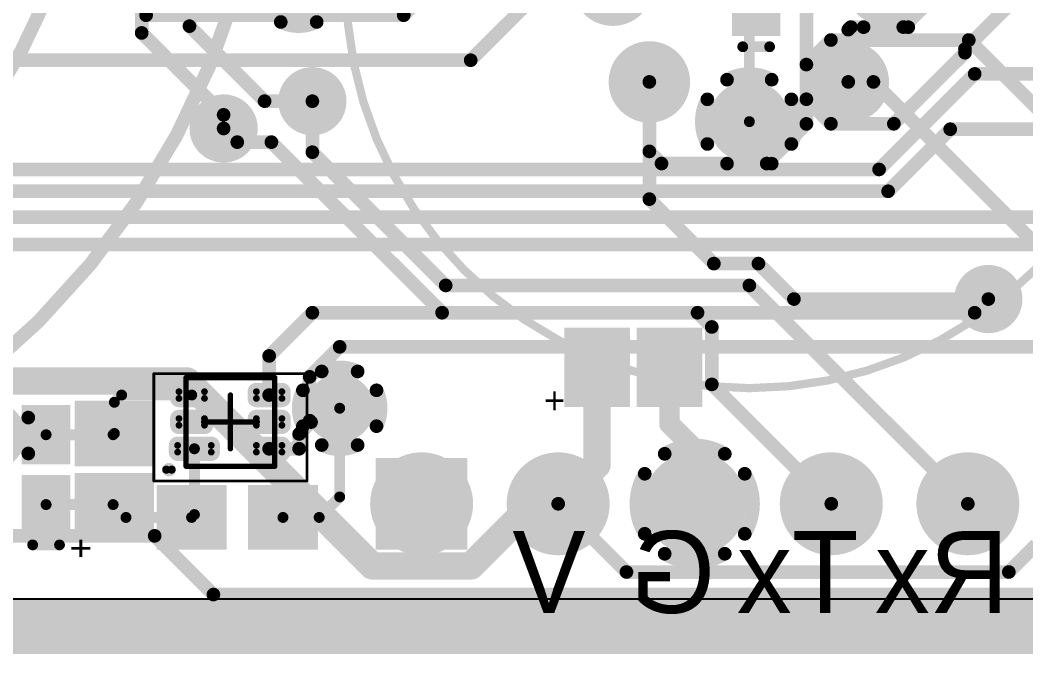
# Model space of a CAD drawing. Header units: millimetres. Extents: x 2.46 to 5.38, y 2.48 to 3.77.
# Drawn here: x 4.121 to 4.858, y 2.476 to 2.94 of the extents above; entities that cross this region are included whole.
import ezdxf

# ---------------------------------------------------------------- set-up
doc = ezdxf.new("R2010")
doc.units = ezdxf.units.MM
doc.header["$MEASUREMENT"] = 0
for name, color, linetype in [('BottomLayer', 5, 'Continuous'), ('BottomOverlay', 54, 'Continuous'), ('BottomPaste', 16, 'Continuous'), ('BottomSolder', 6, 'Continuous'), ('InternalPlane1', 76, 'Continuous'), ('InternalPlane2', 16, 'Continuous'), ('Mechanical1', 6, 'Continuous'), ('Mechanical13', 56, 'Continuous'), ('Mechanical15', 56, 'Continuous'), ('MultiLayer', 9, 'Continuous'), ('TopLayer', 1, 'Continuous'), ('TopOverlay', 2, 'Continuous'), ('TopPaste', 8, 'Continuous'), ('TopSolder', 216, 'Continuous')]:
    doc.layers.add(name, color=color, linetype=linetype)

msp = doc.modelspace()

# ---------------------------------------------------------------- linework, layer by layer
at = {"layer": 'BottomLayer'}
for points, const_width in [([(4.8129, 2.91922), (4.94468, 3.051)], 0.01), ([(4.21, 2.931), (4.21, 3.001)], 0.01), ([(4.245, 2.936), (4.245, 2.966)], 0.01), ([(4.69676, 2.88242), (4.69676, 2.96664)], 0.01), ([(4.76771, 2.93531), (4.78569, 2.95329)], 0.01), ([(4.245, 2.936), (4.3, 2.881)], 0.01), ([(4.72744, 2.93344), (4.72932, 2.93531)], 0.01), ([(4.72932, 2.93531), (4.76771, 2.93531)], 0.01), ([(4.21, 2.931), (4.27, 2.871)], 0.01), ([(4.72744, 2.89513), (4.72744, 2.93344)], 0.01), ([(4.8129, 2.91653), (4.8129, 2.91922)], 0.01), ([(4.76082, 2.86445), (4.8129, 2.91653)], 0.01), ([(4.75, 2.831), (4.82, 2.901)], 0.01), ([(4.82, 2.901), (5.005, 2.901)], 0.01), ([(4.69676, 2.88242), (4.71473, 2.86445)], 0.01), ([(4.3, 2.881), (4.335, 2.881)], 0.01), ([(4.27, 2.861), (4.27, 2.871)], 0.01), ([(4.71473, 2.86445), (4.76082, 2.86445)], 0.01), ([(4.75663, 2.815), (4.8021, 2.86047)], 0.01), ([(4.8021, 2.86047), (5.02179, 2.86047)], 0.01), ([(4.08, 2.831), (4.75, 2.831)], 0.01), ([(3.91216, 2.815), (4.75663, 2.815)], 0.01), ([(3.90853, 2.796), (4.96447, 2.796)], 0.01), ([(3.89928, 2.776), (4.95006, 2.776)], 0.01), ([(4.82, 2.726), (4.83, 2.736)], 0.01), ([(4.30335, 2.69435), (4.335, 2.726)], 0.01), ([(4.335, 2.726), (4.82, 2.726)], 0.01), ([(4.333, 2.679), (4.355, 2.701)], 0.01), ([(4.355, 2.701), (4.87, 2.701)], 0.01), ([(4.30335, 2.66568), (4.30335, 2.69435)], 0.01), ([(4.333, 2.64689), (4.333, 2.679)], 0.01), ([(4.19, 2.66037), (4.19532, 2.66568)], 0.008), ([(4.19532, 2.66568), (4.24665, 2.66568)], 0.008), ([(4.19, 2.6375), (4.19, 2.66037)], 0.008), ([(4.355, 2.591), (4.355, 2.656)], 0.008), ([(4.333, 2.64689), (4.33404, 2.64585)], 0.01), ([(4.32616, 2.63796), (4.33404, 2.64585)], 0.01), ([(4.33404, 2.64585), (4.33404, 2.64585)], 0.01), ([(4.10059, 2.63659), (4.14, 2.63659)], 0.008), ([(4.14, 2.63659), (4.18909, 2.63659)], 0.008), ([(4.32532, 2.62631), (4.32532, 2.63712)], 0.01), ([(4.24862, 2.57809), (4.24862, 2.62631)], 0.008), ([(4.30335, 2.62631), (4.32532, 2.62631)], 0.01), ([(4.34, 2.576), (4.355, 2.591)], 0.008), ([(4.14, 2.58541), (4.18909, 2.58541)], 0.008), ([(4.1985, 2.576), (4.24654, 2.576)], 0.008), ([(4.31346, 2.576), (4.34, 2.576)], 0.008)]:
    msp.add_lwpolyline(points, dxfattribs=dict(at, const_width=const_width))
for points, const_width in [([(4.2425, 2.936, 1), (4.2475, 2.936, 1)], 0.005), ([(4.2425, 2.936, 1), (4.2475, 2.936, 1)], 0.005), ([(4.72682, 2.93531, 1), (4.73182, 2.93531, 1)], 0.005), ([(4.72682, 2.93531, 1), (4.73182, 2.93531, 1)], 0.005), ([(4.76521, 2.93531, 1), (4.77021, 2.93531, 1)], 0.005), ([(4.76521, 2.93531, 1), (4.77021, 2.93531, 1)], 0.005), ([(4.2075, 2.931, 1), (4.2125, 2.931, 1)], 0.005), ([(4.2075, 2.931, 1), (4.2125, 2.931, 1)], 0.005), ([(4.72494, 2.93344, 1), (4.72994, 2.93344, 1)], 0.005), ([(4.72494, 2.93344, 1), (4.72994, 2.93344, 1)], 0.005), ([(4.8104, 2.91922, 1), (4.8154, 2.91922, 1)], 0.005), ([(4.8104, 2.91922, 1), (4.8154, 2.91922, 1)], 0.005), ([(4.8104, 2.91653, 1), (4.8154, 2.91653, 1)], 0.005), ([(4.8104, 2.91653, 1), (4.8154, 2.91653, 1)], 0.005), ([(4.57193, 2.89513, 1), (4.59161, 2.89513, 1)], 0.01969), ([(4.7176, 2.89513, 1), (4.73728, 2.89513, 1)], 0.01969), ([(4.8175, 2.901, 1), (4.8225, 2.901, 1)], 0.005), ([(4.8175, 2.901, 1), (4.8225, 2.901, 1)], 0.005), ([(4.72494, 2.89513, 1), (4.72994, 2.89513, 1)], 0.005), ([(4.3295, 2.881, 1), (4.3405, 2.881, 1)], 0.011), ([(4.69426, 2.88242, 1), (4.69926, 2.88242, 1)], 0.005), ([(4.69426, 2.88242, 1), (4.69926, 2.88242, 1)], 0.005), ([(4.2975, 2.881, 1), (4.3025, 2.881, 1)], 0.005), ([(4.2975, 2.881, 1), (4.3025, 2.881, 1)], 0.005), ([(4.3325, 2.881, 1), (4.3375, 2.881, 1)], 0.005), ([(4.64516, 2.866, 1), (4.66484, 2.866, 1)], 0.01969), ([(4.2675, 2.871, 1), (4.2725, 2.871, 1)], 0.005), ([(4.2675, 2.871, 1), (4.2725, 2.871, 1)], 0.005), ([(4.2645, 2.861, 1), (4.2755, 2.861, 1)], 0.011), ([(4.2675, 2.861, 1), (4.2725, 2.861, 1)], 0.005), ([(4.71223, 2.86445, 1), (4.71723, 2.86445, 1)], 0.005), ([(4.71223, 2.86445, 1), (4.71723, 2.86445, 1)], 0.005), ([(4.75832, 2.86445, 1), (4.76332, 2.86445, 1)], 0.005), ([(4.75832, 2.86445, 1), (4.76332, 2.86445, 1)], 0.005), ([(4.7996, 2.86047, 1), (4.8046, 2.86047, 1)], 0.005), ([(4.7996, 2.86047, 1), (4.8046, 2.86047, 1)], 0.005), ([(4.7475, 2.831, 1), (4.7525, 2.831, 1)], 0.005), ([(4.7475, 2.831, 1), (4.7525, 2.831, 1)], 0.005), ([(4.75413, 2.815, 1), (4.75913, 2.815, 1)], 0.005), ([(4.75413, 2.815, 1), (4.75913, 2.815, 1)], 0.005), ([(4.8245, 2.736, 1), (4.8355, 2.736, 1)], 0.011), ([(4.8275, 2.736, 1), (4.8325, 2.736, 1)], 0.005), ([(4.3325, 2.726, 1), (4.3375, 2.726, 1)], 0.005), ([(4.3325, 2.726, 1), (4.3375, 2.726, 1)], 0.005), ([(4.8175, 2.726, 1), (4.8225, 2.726, 1)], 0.005), ([(4.8175, 2.726, 1), (4.8225, 2.726, 1)], 0.005), ([(4.3525, 2.701, 1), (4.3575, 2.701, 1)], 0.005), ([(4.3525, 2.701, 1), (4.3575, 2.701, 1)], 0.005), ([(4.30085, 2.69435, 1), (4.30585, 2.69435, 1)], 0.005), ([(4.30085, 2.69435, 1), (4.30585, 2.69435, 1)], 0.005), ([(4.3305, 2.679, 1), (4.3355, 2.679, 1)], 0.005), ([(4.3305, 2.679, 1), (4.3355, 2.679, 1)], 0.005), ([(4.19332, 2.66568, 1), (4.19732, 2.66568, 1)], 0.004), ([(4.19332, 2.66568, 1), (4.19732, 2.66568, 1)], 0.004), ([(4.23607, 2.66815, 1), (4.23853, 2.66815, 1)], 0.00246), ([(4.24465, 2.66568, 1), (4.24865, 2.66568, 1)], 0.004), ([(4.25477, 2.66815, 1), (4.25723, 2.66815, 1)], 0.00246), ([(4.29277, 2.66815, 1), (4.29523, 2.66815, 1)], 0.00246), ([(4.30085, 2.66568, 1), (4.30585, 2.66568, 1)], 0.005), ([(4.31147, 2.66815, 1), (4.31393, 2.66815, 1)], 0.00246), ([(4.3495, 2.656, 1), (4.3605, 2.656, 1)], 0.011), ([(4.188, 2.66037, 1), (4.192, 2.66037, 1)], 0.004), ([(4.188, 2.66037, 1), (4.192, 2.66037, 1)], 0.004), ([(4.23607, 2.66322, 1), (4.23853, 2.66322, 1)], 0.00246), ([(4.25477, 2.66322, 1), (4.25723, 2.66322, 1)], 0.00246), ([(4.29277, 2.66322, 1), (4.29523, 2.66322, 1)], 0.00246), ([(4.31147, 2.66322, 1), (4.31393, 2.66322, 1)], 0.00246), ([(4.353, 2.656, 1), (4.357, 2.656, 1)], 0.004), ([(4.3305, 2.64689, 1), (4.3355, 2.64689, 1)], 0.005), ([(4.3305, 2.64689, 1), (4.3355, 2.64689, 1)], 0.005), ([(4.23607, 2.64846, 1), (4.23853, 2.64846, 1)], 0.00246), ([(4.23607, 2.64354, 1), (4.23853, 2.64354, 1)], 0.00246), ([(4.25477, 2.64846, 1), (4.25723, 2.64846, 1)], 0.00246), ([(4.25477, 2.64354, 1), (4.25723, 2.64354, 1)], 0.00246), ([(4.29277, 2.64846, 1), (4.29523, 2.64846, 1)], 0.00246), ([(4.29277, 2.64354, 1), (4.29523, 2.64354, 1)], 0.00246), ([(4.31147, 2.64846, 1), (4.31393, 2.64846, 1)], 0.00246), ([(4.31147, 2.64354, 1), (4.31393, 2.64354, 1)], 0.00246), ([(4.33154, 2.64585, 1), (4.33654, 2.64585, 1)], 0.005), ([(4.33154, 2.64585, 1), (4.33654, 2.64585, 1)], 0.005), ([(4.33154, 2.64585, 1), (4.33654, 2.64585, 1)], 0.005), ([(4.33154, 2.64585, 1), (4.33654, 2.64585, 1)], 0.005), ([(4.138, 2.63659, 1), (4.142, 2.63659, 1)], 0.004), ([(4.138, 2.63659, 1), (4.142, 2.63659, 1)], 0.004), ([(4.18709, 2.63659, 1), (4.19109, 2.63659, 1)], 0.004), ([(4.188, 2.6375, 1), (4.192, 2.6375, 1)], 0.004), ([(4.32282, 2.63712, 1), (4.32782, 2.63712, 1)], 0.005), ([(4.32366, 2.63796, 1), (4.32866, 2.63796, 1)], 0.005), ([(4.23509, 2.62878, 1), (4.23755, 2.62878, 1)], 0.00246), ([(4.24662, 2.62631, 1), (4.25062, 2.62631, 1)], 0.004), ([(4.2597, 2.62878, 1), (4.26216, 2.62878, 1)], 0.00246), ([(4.29277, 2.62878, 1), (4.29523, 2.62878, 1)], 0.00246), ([(4.30085, 2.62631, 1), (4.30585, 2.62631, 1)], 0.005), ([(4.31147, 2.62878, 1), (4.31393, 2.62878, 1)], 0.00246), ([(4.32282, 2.62631, 1), (4.32782, 2.62631, 1)], 0.005), ([(4.32282, 2.62631, 1), (4.32782, 2.62631, 1)], 0.005), ([(4.23509, 2.62385, 1), (4.23755, 2.62385, 1)], 0.00246), ([(4.2597, 2.62385, 1), (4.26216, 2.62385, 1)], 0.00246), ([(4.29277, 2.62385, 1), (4.29523, 2.62385, 1)], 0.00246), ([(4.31147, 2.62385, 1), (4.31393, 2.62385, 1)], 0.00246), ([(4.50024, 2.586, 1), (4.52976, 2.586, 1)], 0.02953), ([(4.60024, 2.586, 1), (4.62976, 2.586, 1)], 0.02953), ([(4.70024, 2.586, 1), (4.72976, 2.586, 1)], 0.02953), ([(4.80024, 2.586, 1), (4.82976, 2.586, 1)], 0.02953), ([(4.353, 2.591, 1), (4.357, 2.591, 1)], 0.004), ([(4.353, 2.591, 1), (4.357, 2.591, 1)], 0.004), ([(4.138, 2.58541, 1), (4.142, 2.58541, 1)], 0.004), ([(4.18709, 2.58541, 1), (4.19109, 2.58541, 1)], 0.004), ([(4.1965, 2.576, 1), (4.2005, 2.576, 1)], 0.004), ([(4.24454, 2.576, 1), (4.24854, 2.576, 1)], 0.004), ([(4.24662, 2.57809, 1), (4.25062, 2.57809, 1)], 0.004), ([(4.31147, 2.576, 1), (4.31546, 2.576, 1)], 0.004), ([(4.338, 2.576, 1), (4.342, 2.576, 1)], 0.004), ([(4.338, 2.576, 1), (4.342, 2.576, 1)], 0.004)]:
    msp.add_lwpolyline(points, format="xyb", close=True, dxfattribs=dict(at, const_width=const_width))
for points in [[(4.23484, 2.66815), (4.23484, 2.66322), (4.25847, 2.66815), (4.25847, 2.66322)], [(4.2373, 2.67061), (4.2373, 2.66076), (4.256, 2.67061), (4.256, 2.66076)], [(4.29154, 2.66815), (4.29154, 2.66322), (4.31516, 2.66815), (4.31516, 2.66322)], [(4.294, 2.67061), (4.294, 2.66076), (4.3127, 2.67061), (4.3127, 2.66076)], [(4.12622, 2.61887), (4.15378, 2.61887), (4.12622, 2.65431), (4.15378, 2.65431)], [(4.165, 2.6575), (4.165, 2.6175), (4.215, 2.6575), (4.215, 2.6175)], [(4.23484, 2.64846), (4.23484, 2.64354), (4.25847, 2.64846), (4.25847, 2.64354)], [(4.2373, 2.65092), (4.2373, 2.64108), (4.256, 2.65092), (4.256, 2.64108)], [(4.29154, 2.64846), (4.29154, 2.64354), (4.31516, 2.64846), (4.31516, 2.64354)], [(4.294, 2.65092), (4.294, 2.64108), (4.3127, 2.65092), (4.3127, 2.64108)], [(4.23632, 2.63124), (4.23632, 2.62139), (4.26093, 2.63124), (4.26093, 2.62139)], [(4.294, 2.63124), (4.294, 2.62139), (4.3127, 2.63124), (4.3127, 2.62139)], [(4.23386, 2.62878), (4.23386, 2.62385), (4.26339, 2.62878), (4.26339, 2.62385)], [(4.29154, 2.62878), (4.29154, 2.62385), (4.31516, 2.62878), (4.31516, 2.62385)], [(4.38547, 2.55647), (4.44453, 2.55647), (4.38547, 2.61553), (4.44453, 2.61553)], [(4.12622, 2.56769), (4.15378, 2.56769), (4.12622, 2.60313), (4.15378, 2.60313)], [(4.165, 2.6045), (4.165, 2.5645), (4.215, 2.6045), (4.215, 2.5645)], [(4.26819, 2.55631), (4.26819, 2.59568), (4.22488, 2.55631), (4.22488, 2.59568)], [(4.33512, 2.55631), (4.33512, 2.59568), (4.29181, 2.55631), (4.29181, 2.59568)]]:
    msp.add_solid(points, dxfattribs=at)
at = {"layer": 'BottomOverlay'}
for points, const_width in [([(4.304, 3.129, 1), (3.146, 3.129, 1)], 0.01), ([(4.175, 3.13, 1), (3.275, 3.13, 1)], 0.01), ([(4.95028, 2.966, 1), (4.35972, 2.966, 1)], 0.00606), ([(4.23197, 2.611, 1), (4.22803, 2.611, 1)], 0.006), ([(4.22653, 2.611, 1), (4.22953, 2.611, 1)], 0.003), ([(4.23047, 2.611, 1), (4.23347, 2.611, 1)], 0.003), ([(4.12819, 2.55588, 1), (4.13213, 2.55588, 1)], 0.00394), ([(4.14787, 2.55588, 1), (4.15181, 2.55588, 1)], 0.00394)]:
    msp.add_lwpolyline(points, format="xyb", close=True, dxfattribs=dict(at, const_width=const_width))
at = {"layer": 'BottomOverlay', "const_width": 0.00787}
msp.add_lwpolyline([(4.13016, 2.55588), (4.14984, 2.55588)], dxfattribs=at)
at = {"layer": 'BottomPaste', "const_width": 0.00246}
for points in [[(4.23607, 2.66815, 1), (4.23853, 2.66815, 1)], [(4.25477, 2.66815, 1), (4.25723, 2.66815, 1)], [(4.29277, 2.66815, 1), (4.29523, 2.66815, 1)], [(4.31147, 2.66815, 1), (4.31393, 2.66815, 1)], [(4.23607, 2.66322, 1), (4.23853, 2.66322, 1)], [(4.25477, 2.66322, 1), (4.25723, 2.66322, 1)], [(4.29277, 2.66322, 1), (4.29523, 2.66322, 1)], [(4.31147, 2.66322, 1), (4.31393, 2.66322, 1)], [(4.23607, 2.64846, 1), (4.23853, 2.64846, 1)], [(4.23607, 2.64354, 1), (4.23853, 2.64354, 1)], [(4.25477, 2.64846, 1), (4.25723, 2.64846, 1)], [(4.25477, 2.64354, 1), (4.25723, 2.64354, 1)], [(4.29277, 2.64846, 1), (4.29523, 2.64846, 1)], [(4.29277, 2.64354, 1), (4.29523, 2.64354, 1)], [(4.31147, 2.64846, 1), (4.31393, 2.64846, 1)], [(4.31147, 2.64354, 1), (4.31393, 2.64354, 1)], [(4.23509, 2.62878, 1), (4.23755, 2.62878, 1)], [(4.2597, 2.62878, 1), (4.26216, 2.62878, 1)], [(4.29277, 2.62878, 1), (4.29523, 2.62878, 1)], [(4.31147, 2.62878, 1), (4.31393, 2.62878, 1)], [(4.23509, 2.62385, 1), (4.23755, 2.62385, 1)], [(4.2597, 2.62385, 1), (4.26216, 2.62385, 1)], [(4.29277, 2.62385, 1), (4.29523, 2.62385, 1)], [(4.31147, 2.62385, 1), (4.31393, 2.62385, 1)]]:
    msp.add_lwpolyline(points, format="xyb", close=True, dxfattribs=at)
at = {"layer": 'BottomPaste'}
for points in [[(4.23484, 2.66815), (4.23484, 2.66322), (4.25847, 2.66815), (4.25847, 2.66322)], [(4.2373, 2.67061), (4.2373, 2.66076), (4.256, 2.67061), (4.256, 2.66076)], [(4.29154, 2.66815), (4.29154, 2.66322), (4.31516, 2.66815), (4.31516, 2.66322)], [(4.294, 2.67061), (4.294, 2.66076), (4.3127, 2.67061), (4.3127, 2.66076)], [(4.12622, 2.61887), (4.15378, 2.61887), (4.12622, 2.65431), (4.15378, 2.65431)], [(4.165, 2.6575), (4.165, 2.6175), (4.215, 2.6575), (4.215, 2.6175)], [(4.23484, 2.64846), (4.23484, 2.64354), (4.25847, 2.64846), (4.25847, 2.64354)], [(4.2373, 2.65092), (4.2373, 2.64108), (4.256, 2.65092), (4.256, 2.64108)], [(4.29154, 2.64846), (4.29154, 2.64354), (4.31516, 2.64846), (4.31516, 2.64354)], [(4.294, 2.65092), (4.294, 2.64108), (4.3127, 2.65092), (4.3127, 2.64108)], [(4.23632, 2.63124), (4.23632, 2.62139), (4.26093, 2.63124), (4.26093, 2.62139)], [(4.294, 2.63124), (4.294, 2.62139), (4.3127, 2.63124), (4.3127, 2.62139)], [(4.23386, 2.62878), (4.23386, 2.62385), (4.26339, 2.62878), (4.26339, 2.62385)], [(4.29154, 2.62878), (4.29154, 2.62385), (4.31516, 2.62878), (4.31516, 2.62385)], [(4.12622, 2.56769), (4.15378, 2.56769), (4.12622, 2.60313), (4.15378, 2.60313)], [(4.165, 2.6045), (4.165, 2.5645), (4.215, 2.6045), (4.215, 2.5645)], [(4.26819, 2.55631), (4.26819, 2.59568), (4.22488, 2.55631), (4.22488, 2.59568)], [(4.33512, 2.55631), (4.33512, 2.59568), (4.29181, 2.55631), (4.29181, 2.59568)]]:
    msp.add_solid(points, dxfattribs=at)
at = {"layer": 'BottomSolder'}
for points, const_width in [([(4.56993, 2.89513, 1), (4.59361, 2.89513, 1)], 0.02369), ([(4.7156, 2.89513, 1), (4.73928, 2.89513, 1)], 0.02369), ([(4.3275, 2.881, 1), (4.3425, 2.881, 1)], 0.015), ([(4.64316, 2.866, 1), (4.66684, 2.866, 1)], 0.02369), ([(4.2625, 2.861, 1), (4.2775, 2.861, 1)], 0.015), ([(4.8225, 2.736, 1), (4.8375, 2.736, 1)], 0.015), ([(4.23407, 2.66815, 1), (4.24053, 2.66815, 1)], 0.00646), ([(4.25277, 2.66815, 1), (4.25923, 2.66815, 1)], 0.00646), ([(4.29077, 2.66815, 1), (4.29723, 2.66815, 1)], 0.00646), ([(4.30947, 2.66815, 1), (4.31593, 2.66815, 1)], 0.00646), ([(4.23407, 2.66322, 1), (4.24053, 2.66322, 1)], 0.00646), ([(4.25277, 2.66322, 1), (4.25923, 2.66322, 1)], 0.00646), ([(4.29077, 2.66322, 1), (4.29723, 2.66322, 1)], 0.00646), ([(4.30947, 2.66322, 1), (4.31593, 2.66322, 1)], 0.00646), ([(4.3475, 2.656, 1), (4.3625, 2.656, 1)], 0.015), ([(4.23407, 2.64846, 1), (4.24053, 2.64846, 1)], 0.00646), ([(4.25277, 2.64846, 1), (4.25923, 2.64846, 1)], 0.00646), ([(4.29077, 2.64846, 1), (4.29723, 2.64846, 1)], 0.00646), ([(4.30947, 2.64846, 1), (4.31593, 2.64846, 1)], 0.00646), ([(4.23407, 2.64354, 1), (4.24053, 2.64354, 1)], 0.00646), ([(4.25277, 2.64354, 1), (4.25923, 2.64354, 1)], 0.00646), ([(4.29077, 2.64354, 1), (4.29723, 2.64354, 1)], 0.00646), ([(4.30947, 2.64354, 1), (4.31593, 2.64354, 1)], 0.00646), ([(4.23309, 2.62878, 1), (4.23955, 2.62878, 1)], 0.00646), ([(4.23309, 2.62385, 1), (4.23955, 2.62385, 1)], 0.00646), ([(4.2577, 2.62878, 1), (4.26416, 2.62878, 1)], 0.00646), ([(4.2577, 2.62385, 1), (4.26416, 2.62385, 1)], 0.00646), ([(4.29077, 2.62878, 1), (4.29723, 2.62878, 1)], 0.00646), ([(4.29077, 2.62385, 1), (4.29723, 2.62385, 1)], 0.00646), ([(4.30947, 2.62878, 1), (4.31593, 2.62878, 1)], 0.00646), ([(4.30947, 2.62385, 1), (4.31593, 2.62385, 1)], 0.00646), ([(4.49824, 2.586, 1), (4.53176, 2.586, 1)], 0.03353), ([(4.59824, 2.586, 1), (4.63176, 2.586, 1)], 0.03353), ([(4.69824, 2.586, 1), (4.73176, 2.586, 1)], 0.03353), ([(4.79824, 2.586, 1), (4.83176, 2.586, 1)], 0.03353)]:
    msp.add_lwpolyline(points, format="xyb", close=True, dxfattribs=dict(at, const_width=const_width))
for points in [[(4.2373, 2.67461), (4.2373, 2.65676), (4.256, 2.67461), (4.256, 2.65676)], [(4.294, 2.67461), (4.294, 2.65676), (4.3127, 2.67461), (4.3127, 2.65676)], [(4.23084, 2.66815), (4.23084, 2.66322), (4.26246, 2.66815), (4.26246, 2.66322)], [(4.28754, 2.66815), (4.28754, 2.66322), (4.31916, 2.66815), (4.31916, 2.66322)], [(4.161, 2.6615), (4.161, 2.6135), (4.219, 2.6615), (4.219, 2.6135)], [(4.12222, 2.61487), (4.15778, 2.61487), (4.12222, 2.65831), (4.15778, 2.65831)], [(4.2373, 2.65492), (4.2373, 2.63708), (4.256, 2.65492), (4.256, 2.63708)], [(4.294, 2.65492), (4.294, 2.63708), (4.3127, 2.65492), (4.3127, 2.63708)], [(4.23084, 2.64846), (4.23084, 2.64354), (4.26246, 2.64846), (4.26246, 2.64354)], [(4.28754, 2.64846), (4.28754, 2.64354), (4.31916, 2.64846), (4.31916, 2.64354)], [(4.23632, 2.63524), (4.23632, 2.61739), (4.26093, 2.63524), (4.26093, 2.61739)], [(4.294, 2.63524), (4.294, 2.61739), (4.3127, 2.63524), (4.3127, 2.61739)], [(4.22986, 2.62878), (4.22986, 2.62385), (4.26739, 2.62878), (4.26739, 2.62385)], [(4.28754, 2.62878), (4.28754, 2.62385), (4.31916, 2.62878), (4.31916, 2.62385)], [(4.38147, 2.55247), (4.44853, 2.55247), (4.38147, 2.61953), (4.44853, 2.61953)], [(4.161, 2.6085), (4.161, 2.5605), (4.219, 2.6085), (4.219, 2.5605)], [(4.12222, 2.56369), (4.15778, 2.56369), (4.12222, 2.60713), (4.15778, 2.60713)], [(4.27219, 2.55231), (4.27219, 2.59968), (4.22088, 2.55231), (4.22088, 2.59968)], [(4.33912, 2.55231), (4.33912, 2.59968), (4.28781, 2.55231), (4.28781, 2.59968)]]:
    msp.add_solid(points, dxfattribs=at)
at = {"layer": 'InternalPlane1'}
msp.add_line((5.3399, 2.5161), (3.03957, 2.5161), dxfattribs=at)
for points, const_width in [([(4.54008, 2.966, 1), (4.56992, 2.966, 1)], 0.02984), ([(4.30935, 2.93904, 1), (4.31435, 2.93904, 1)], 0.005), ([(4.33565, 2.93904, 1), (4.34065, 2.93904, 1)], 0.005), ([(4.73614, 2.93524, 1), (4.74114, 2.93524, 1)], 0.005), ([(4.76886, 2.93524, 1), (4.77386, 2.93524, 1)], 0.005), ([(4.56685, 2.89513, 1), (4.59669, 2.89513, 1)], 0.02984), ([(4.71252, 2.89513, 1), (4.74236, 2.89513, 1)], 0.02984), ([(4.3225, 2.881, 1), (4.3475, 2.881, 1)], 0.025), ([(4.64008, 2.866, 1), (4.66992, 2.866, 1)], 0.02984), ([(4.2575, 2.861, 1), (4.2825, 2.861, 1)], 0.025), ([(4.8175, 2.736, 1), (4.8425, 2.736, 1)], 0.025), ([(4.3425, 2.656, 1), (4.3675, 2.656, 1)], 0.025), ([(4.12446, 2.64915, 1), (4.12946, 2.64915, 1)], 0.005), ([(4.12446, 2.62285, 1), (4.12946, 2.62285, 1)], 0.005), ([(4.39614, 2.586, 1), (4.43386, 2.586, 1)], 0.03772), ([(4.49614, 2.586, 1), (4.53386, 2.586, 1)], 0.03772), ([(4.5905, 2.62261, 1), (4.5955, 2.62261, 1)], 0.005), ([(4.6345, 2.62261, 1), (4.6395, 2.62261, 1)], 0.005), ([(4.69614, 2.586, 1), (4.73386, 2.586, 1)], 0.03772), ([(4.79614, 2.586, 1), (4.83386, 2.586, 1)], 0.03772), ([(4.57589, 2.608, 1), (4.58089, 2.608, 1)], 0.005), ([(4.64912, 2.608, 1), (4.65412, 2.608, 1)], 0.005), ([(4.57589, 2.564, 1), (4.58089, 2.564, 1)], 0.005), ([(4.64912, 2.564, 1), (4.65412, 2.564, 1)], 0.005), ([(4.5905, 2.54938, 1), (4.5955, 2.54938, 1)], 0.005), ([(4.6345, 2.54938, 1), (4.6395, 2.54938, 1)], 0.005)]:
    msp.add_lwpolyline(points, format="xyb", close=True, dxfattribs=dict(at, const_width=const_width))
at = {"layer": 'InternalPlane1', "const_width": 0.01}
for points in [[(4.33815, 2.93904, -0.230868), (4.31185, 2.93904)], [(4.77136, 2.93524, -0.249328), (4.73864, 2.93524)], [(4.12696, 2.64915, -0.230868), (4.12696, 2.62285)], [(4.593, 2.62261, -0.277325), (4.637, 2.62261)], [(4.57839, 2.564, -0.277325), (4.57839, 2.608)], [(4.65162, 2.608, -0.277325), (4.65162, 2.564)], [(4.637, 2.54938, -0.277325), (4.593, 2.54938)]]:
    msp.add_lwpolyline(points, format="xyb", dxfattribs=at)
at = {"layer": 'InternalPlane1', "const_width": 0.04}
msp.add_lwpolyline([(3.03125, 2.496), (5.36, 2.496)], dxfattribs=at)
at = {"layer": 'InternalPlane2'}
msp.add_line((5.3399, 2.5161), (3.03957, 2.5161), dxfattribs=at)
for points, const_width in [([(4.54008, 2.966, 1), (4.56992, 2.966, 1)], 0.02984), ([(4.74008, 2.966, 1), (4.76992, 2.966, 1)], 0.02984), ([(4.56685, 2.89513, 1), (4.59669, 2.89513, 1)], 0.02984), ([(4.71252, 2.89513, 1), (4.74236, 2.89513, 1)], 0.02984), ([(4.3225, 2.881, 1), (4.3475, 2.881, 1)], 0.025), ([(4.63614, 2.89676, 1), (4.64114, 2.89676, 1)], 0.005), ([(4.66886, 2.89676, 1), (4.67386, 2.89676, 1)], 0.005), ([(4.62174, 2.88236, 1), (4.62674, 2.88236, 1)], 0.005), ([(4.68326, 2.88236, 1), (4.68826, 2.88236, 1)], 0.005), ([(4.2575, 2.861, 1), (4.2825, 2.861, 1)], 0.025), ([(4.62174, 2.84964, 1), (4.62674, 2.84964, 1)], 0.005), ([(4.68326, 2.84964, 1), (4.68826, 2.84964, 1)], 0.005), ([(4.63614, 2.83524, 1), (4.64114, 2.83524, 1)], 0.005), ([(4.66886, 2.83524, 1), (4.67386, 2.83524, 1)], 0.005), ([(4.8175, 2.736, 1), (4.8425, 2.736, 1)], 0.025), ([(4.33935, 2.68296, 1), (4.34435, 2.68296, 1)], 0.005), ([(4.36565, 2.68296, 1), (4.37065, 2.68296, 1)], 0.005), ([(4.32554, 2.66915, 1), (4.33054, 2.66915, 1)], 0.005), ([(4.37946, 2.66915, 1), (4.38446, 2.66915, 1)], 0.005), ([(4.0875, 2.636, 1), (4.1125, 2.636, 1)], 0.025), ([(4.32554, 2.64285, 1), (4.33054, 2.64285, 1)], 0.005), ([(4.37946, 2.64285, 1), (4.38446, 2.64285, 1)], 0.005), ([(4.33935, 2.62904, 1), (4.34435, 2.62904, 1)], 0.005), ([(4.36565, 2.62904, 1), (4.37065, 2.62904, 1)], 0.005), ([(4.39614, 2.586, 1), (4.43386, 2.586, 1)], 0.03772), ([(4.49614, 2.586, 1), (4.53386, 2.586, 1)], 0.03772), ([(4.59614, 2.586, 1), (4.63386, 2.586, 1)], 0.03772), ([(4.69614, 2.586, 1), (4.73386, 2.586, 1)], 0.03772), ([(4.79614, 2.586, 1), (4.83386, 2.586, 1)], 0.03772)]:
    msp.add_lwpolyline(points, format="xyb", close=True, dxfattribs=dict(at, const_width=const_width))
at = {"layer": 'InternalPlane2', "const_width": 0.01}
for points in [[(4.63864, 2.89676, -0.249328), (4.67136, 2.89676)], [(4.62424, 2.84964, -0.249328), (4.62424, 2.88236)], [(4.68576, 2.88236, -0.249328), (4.68576, 2.84964)], [(4.67136, 2.83524, -0.249328), (4.63864, 2.83524)], [(4.34185, 2.68296, -0.230868), (4.36815, 2.68296)], [(4.32804, 2.64285, -0.230868), (4.32804, 2.66915)], [(4.38196, 2.66915, -0.230868), (4.38196, 2.64285)], [(4.36815, 2.62904, -0.230868), (4.34185, 2.62904)]]:
    msp.add_lwpolyline(points, format="xyb", dxfattribs=at)
at = {"layer": 'InternalPlane2', "const_width": 0.04}
msp.add_lwpolyline([(3.03125, 2.496), (5.36, 2.496)], dxfattribs=at)
at = {"layer": 'Mechanical1', "const_width": 0.01}
msp.add_lwpolyline([(3.03125, 2.496), (5.36, 2.496)], dxfattribs=at)
at = {"layer": 'Mechanical13', "const_width": 0.00394}
for points in [[(4.24252, 2.67848), (4.30748, 2.67848)], [(4.24252, 2.61352), (4.24252, 2.67848)], [(4.30748, 2.61352), (4.30748, 2.67848)], [(4.24252, 2.61352), (4.30748, 2.61352)]]:
    msp.add_lwpolyline(points, dxfattribs=at)
at = {"layer": 'Mechanical13', "const_width": 0.00197}
for points in [[(4.24154, 2.67848, 1), (4.2435, 2.67848, 1)], [(4.24154, 2.67848, 1), (4.2435, 2.67848, 1)], [(4.3065, 2.67848, 1), (4.30846, 2.67848, 1)], [(4.3065, 2.67848, 1), (4.30846, 2.67848, 1)], [(4.24154, 2.61352, 1), (4.2435, 2.61352, 1)], [(4.24154, 2.61352, 1), (4.2435, 2.61352, 1)], [(4.3065, 2.61352, 1), (4.30846, 2.61352, 1)], [(4.3065, 2.61352, 1), (4.30846, 2.61352, 1)]]:
    msp.add_lwpolyline(points, format="xyb", close=True, dxfattribs=at)
at = {"layer": 'Mechanical15'}
for points, const_width in [([(4.2189, 2.68143), (4.3311, 2.68143)], 0.00197), ([(4.2189, 2.60269), (4.2189, 2.68143)], 0.00197), ([(4.3311, 2.60269), (4.3311, 2.68143)], 0.00197), ([(4.275, 2.62631), (4.275, 2.66568)], 0.00394), ([(4.25532, 2.646), (4.29469, 2.646)], 0.00394), ([(4.2189, 2.60269), (4.3311, 2.60269)], 0.00197)]:
    msp.add_lwpolyline(points, dxfattribs=dict(at, const_width=const_width))
for points, const_width in [([(4.21841, 2.68143, 1), (4.21939, 2.68143, 1)], 0.000984), ([(4.21841, 2.68143, 1), (4.21939, 2.68143, 1)], 0.000984), ([(4.33061, 2.68143, 1), (4.3316, 2.68143, 1)], 0.000984), ([(4.33061, 2.68143, 1), (4.3316, 2.68143, 1)], 0.000984), ([(4.27402, 2.66568, 1), (4.27598, 2.66568, 1)], 0.00197), ([(4.25433, 2.646, 1), (4.2563, 2.646, 1)], 0.00197), ([(4.2937, 2.646, 1), (4.29567, 2.646, 1)], 0.00197), ([(4.27402, 2.62631, 1), (4.27598, 2.62631, 1)], 0.00197), ([(4.21841, 2.60269, 1), (4.21939, 2.60269, 1)], 0.000984), ([(4.21841, 2.60269, 1), (4.21939, 2.60269, 1)], 0.000984), ([(4.33061, 2.60269, 1), (4.3316, 2.60269, 1)], 0.000984), ([(4.33061, 2.60269, 1), (4.3316, 2.60269, 1)], 0.000984)]:
    msp.add_lwpolyline(points, format="xyb", close=True, dxfattribs=dict(at, const_width=const_width))
at = {"layer": 'MultiLayer'}
for points, const_width in [([(4.57193, 2.89513, 1), (4.59161, 2.89513, 1)], 0.01969), ([(4.7176, 2.89513, 1), (4.73728, 2.89513, 1)], 0.01969), ([(4.3295, 2.881, 1), (4.3405, 2.881, 1)], 0.011), ([(4.64516, 2.866, 1), (4.66484, 2.866, 1)], 0.01969), ([(4.2645, 2.861, 1), (4.2755, 2.861, 1)], 0.011), ([(4.8245, 2.736, 1), (4.8355, 2.736, 1)], 0.011), ([(4.3495, 2.656, 1), (4.3605, 2.656, 1)], 0.011), ([(4.50024, 2.586, 1), (4.52976, 2.586, 1)], 0.02953), ([(4.60024, 2.586, 1), (4.62976, 2.586, 1)], 0.02953), ([(4.70024, 2.586, 1), (4.72976, 2.586, 1)], 0.02953), ([(4.80024, 2.586, 1), (4.82976, 2.586, 1)], 0.02953)]:
    msp.add_lwpolyline(points, format="xyb", close=True, dxfattribs=dict(at, const_width=const_width))
msp.add_solid([(4.38547, 2.55647), (4.44453, 2.55647), (4.38547, 2.61553), (4.44453, 2.61553)], dxfattribs=at)
at = {"layer": 'TopLayer'}
for points, const_width in [([(4.40189, 2.944), (4.50489, 3.047)], 0.01), ([(4.45095, 2.911), (4.54063, 3.00068)], 0.01), ([(4.19337, 2.96389), (4.21326, 2.944)], 0.01), ([(4.21326, 2.944), (4.40189, 2.944)], 0.01), ([(4.655, 2.866), (4.655, 2.94541)], 0.008), ([(4.69676, 2.90784), (4.71473, 2.92582)], 0.01), ([(4.71473, 2.92582), (4.81568, 2.92582)], 0.01), ([(4.81568, 2.92582), (4.98103, 2.76047)], 0.01), ([(3.20116, 2.911), (4.45095, 2.911)], 0.01), ([(4.69676, 2.86436), (4.69676, 2.90784)], 0.01), ([(4.58177, 2.84423), (4.58177, 2.89513)], 0.01), ([(4.72744, 2.89513), (4.74587, 2.89513)], 0.01), ([(4.74587, 2.89513), (4.905, 2.736)], 0.01), ([(4.335, 2.84363), (4.335, 2.881)], 0.01), ([(4.27, 2.861), (4.28, 2.851)], 0.01), ([(4.66771, 2.83531), (4.69676, 2.86436)], 0.01), ([(4.28, 2.851), (4.305, 2.851)], 0.01), ([(4.305, 2.851), (4.43, 2.726)], 0.01), ([(4.335, 2.84363), (4.43263, 2.746)], 0.01), ([(4.58177, 2.84423), (4.59069, 2.83531)], 0.01), ([(4.58177, 2.80923), (4.58177, 2.84423)], 0.01), ([(4.59069, 2.83531), (4.66771, 2.83531)], 0.01), ([(4.58177, 2.80923), (4.629, 2.762)], 0.01), ([(4.629, 2.762), (4.66163, 2.762)], 0.01), ([(4.66163, 2.762), (4.68763, 2.736)], 0.01), ([(4.43263, 2.746), (4.655, 2.746)], 0.01), ([(4.655, 2.746), (4.815, 2.586)], 0.01), ([(4.68763, 2.736), (4.83, 2.736)], 0.01), ([(4.43, 2.726), (4.61706, 2.726)], 0.01), ([(4.61706, 2.726), (4.6275, 2.71556)], 0.01), ([(4.6275, 2.6735), (4.6275, 2.71556)], 0.01), ([(4.5435, 2.6145), (4.5435, 2.686)], 0.02), ([(4.5965, 2.6445), (4.5965, 2.686)], 0.015), ([(3.315, 2.676), (4.24332, 2.676)], 0.02), ([(4.24332, 2.676), (4.37885, 2.54047)], 0.02), ([(4.6275, 2.6735), (4.715, 2.586)], 0.01), ([(4.5965, 2.6445), (4.615, 2.626)], 0.015), ([(4.615, 2.586), (4.615, 2.626)], 0.015), ([(4.515, 2.586), (4.5435, 2.6145)], 0.02), ([(4.45116, 2.54047), (4.49668, 2.586)], 0.02), ([(4.49668, 2.586), (4.515, 2.586)], 0.02), ([(4.515, 2.586), (4.565, 2.536)], 0.01), ([(3.0835, 2.5625), (4.2195, 2.5625)], 0.01), ([(4.2195, 2.5625), (4.26253, 2.51947)], 0.01), ([(4.845, 2.536), (4.865, 2.556)], 0.01), ([(4.37885, 2.54047), (4.45116, 2.54047)], 0.02), ([(4.565, 2.536), (4.845, 2.536)], 0.01), ([(4.26253, 2.51947), (4.97, 2.51947)], 0.01)]:
    msp.add_lwpolyline(points, dxfattribs=dict(at, const_width=const_width))
for points, const_width in [([(4.21076, 2.944, 1), (4.21576, 2.944, 1)], 0.005), ([(4.21076, 2.944, 1), (4.21576, 2.944, 1)], 0.005), ([(4.39939, 2.944, 1), (4.40439, 2.944, 1)], 0.005), ([(4.39939, 2.944, 1), (4.40439, 2.944, 1)], 0.005), ([(4.71223, 2.92582, 1), (4.71723, 2.92582, 1)], 0.005), ([(4.71223, 2.92582, 1), (4.71723, 2.92582, 1)], 0.005), ([(4.81318, 2.92582, 1), (4.81818, 2.92582, 1)], 0.005), ([(4.81318, 2.92582, 1), (4.81818, 2.92582, 1)], 0.005), ([(4.44845, 2.911, 1), (4.45345, 2.911, 1)], 0.005), ([(4.44845, 2.911, 1), (4.45345, 2.911, 1)], 0.005), ([(4.57193, 2.89513, 1), (4.59161, 2.89513, 1)], 0.01969), ([(4.69426, 2.90784, 1), (4.69926, 2.90784, 1)], 0.005), ([(4.69426, 2.90784, 1), (4.69926, 2.90784, 1)], 0.005), ([(4.7176, 2.89513, 1), (4.73728, 2.89513, 1)], 0.01969), ([(4.57927, 2.89513, 1), (4.58427, 2.89513, 1)], 0.005), ([(4.72494, 2.89513, 1), (4.72994, 2.89513, 1)], 0.005), ([(4.74337, 2.89513, 1), (4.74837, 2.89513, 1)], 0.005), ([(4.74337, 2.89513, 1), (4.74837, 2.89513, 1)], 0.005), ([(4.3295, 2.881, 1), (4.3405, 2.881, 1)], 0.011), ([(4.3325, 2.881, 1), (4.3375, 2.881, 1)], 0.005), ([(4.64516, 2.866, 1), (4.66484, 2.866, 1)], 0.01969), ([(4.2645, 2.861, 1), (4.2755, 2.861, 1)], 0.011), ([(4.2675, 2.861, 1), (4.2725, 2.861, 1)], 0.005), ([(4.653, 2.866, 1), (4.657, 2.866, 1)], 0.004), ([(4.69426, 2.86436, 1), (4.69926, 2.86436, 1)], 0.005), ([(4.69426, 2.86436, 1), (4.69926, 2.86436, 1)], 0.005), ([(4.2775, 2.851, 1), (4.2825, 2.851, 1)], 0.005), ([(4.2775, 2.851, 1), (4.2825, 2.851, 1)], 0.005), ([(4.3025, 2.851, 1), (4.3075, 2.851, 1)], 0.005), ([(4.3025, 2.851, 1), (4.3075, 2.851, 1)], 0.005), ([(4.3325, 2.84363, 1), (4.3375, 2.84363, 1)], 0.005), ([(4.3325, 2.84363, 1), (4.3375, 2.84363, 1)], 0.005), ([(4.57927, 2.84423, 1), (4.58427, 2.84423, 1)], 0.005), ([(4.57927, 2.84423, 1), (4.58427, 2.84423, 1)], 0.005), ([(4.57927, 2.84423, 1), (4.58427, 2.84423, 1)], 0.005), ([(4.58819, 2.83531, 1), (4.59319, 2.83531, 1)], 0.005), ([(4.58819, 2.83531, 1), (4.59319, 2.83531, 1)], 0.005), ([(4.66521, 2.83531, 1), (4.67021, 2.83531, 1)], 0.005), ([(4.66521, 2.83531, 1), (4.67021, 2.83531, 1)], 0.005), ([(4.57927, 2.80923, 1), (4.58427, 2.80923, 1)], 0.005), ([(4.57927, 2.80923, 1), (4.58427, 2.80923, 1)], 0.005), ([(4.6265, 2.762, 1), (4.6315, 2.762, 1)], 0.005), ([(4.6265, 2.762, 1), (4.6315, 2.762, 1)], 0.005), ([(4.65913, 2.762, 1), (4.66413, 2.762, 1)], 0.005), ([(4.65913, 2.762, 1), (4.66413, 2.762, 1)], 0.005), ([(4.43013, 2.746, 1), (4.43513, 2.746, 1)], 0.005), ([(4.43013, 2.746, 1), (4.43513, 2.746, 1)], 0.005), ([(4.6525, 2.746, 1), (4.6575, 2.746, 1)], 0.005), ([(4.6525, 2.746, 1), (4.6575, 2.746, 1)], 0.005), ([(4.68513, 2.736, 1), (4.69013, 2.736, 1)], 0.005), ([(4.68513, 2.736, 1), (4.69013, 2.736, 1)], 0.005), ([(4.8245, 2.736, 1), (4.8355, 2.736, 1)], 0.011), ([(4.8275, 2.736, 1), (4.8325, 2.736, 1)], 0.005), ([(4.4275, 2.726, 1), (4.4325, 2.726, 1)], 0.005), ([(4.4275, 2.726, 1), (4.4325, 2.726, 1)], 0.005), ([(4.61456, 2.726, 1), (4.61956, 2.726, 1)], 0.005), ([(4.61456, 2.726, 1), (4.61956, 2.726, 1)], 0.005), ([(4.625, 2.71556, 1), (4.63, 2.71556, 1)], 0.005), ([(4.625, 2.71556, 1), (4.63, 2.71556, 1)], 0.005), ([(4.5385, 2.686, 1), (4.5485, 2.686, 1)], 0.01), ([(4.59275, 2.686, 1), (4.60025, 2.686, 1)], 0.0075), ([(4.23832, 2.676, 1), (4.24832, 2.676, 1)], 0.01), ([(4.23832, 2.676, 1), (4.24832, 2.676, 1)], 0.01), ([(4.625, 2.6735, 1), (4.63, 2.6735, 1)], 0.005), ([(4.625, 2.6735, 1), (4.63, 2.6735, 1)], 0.005), ([(4.3495, 2.656, 1), (4.3605, 2.656, 1)], 0.011), ([(4.59275, 2.6445, 1), (4.60025, 2.6445, 1)], 0.0075), ([(4.59275, 2.6445, 1), (4.60025, 2.6445, 1)], 0.0075), ([(4.61125, 2.626, 1), (4.61875, 2.626, 1)], 0.0075), ([(4.61125, 2.626, 1), (4.61875, 2.626, 1)], 0.0075), ([(4.5385, 2.6145, 1), (4.5485, 2.6145, 1)], 0.01), ([(4.5385, 2.6145, 1), (4.5485, 2.6145, 1)], 0.01), ([(4.50024, 2.586, 1), (4.52976, 2.586, 1)], 0.02953), ([(4.60024, 2.586, 1), (4.62976, 2.586, 1)], 0.02953), ([(4.70024, 2.586, 1), (4.72976, 2.586, 1)], 0.02953), ([(4.80024, 2.586, 1), (4.82976, 2.586, 1)], 0.02953), ([(4.49168, 2.586, 1), (4.50168, 2.586, 1)], 0.01), ([(4.49168, 2.586, 1), (4.50168, 2.586, 1)], 0.01), ([(4.51, 2.586, 1), (4.52, 2.586, 1)], 0.01), ([(4.51, 2.586, 1), (4.52, 2.586, 1)], 0.01), ([(4.61125, 2.586, 1), (4.61875, 2.586, 1)], 0.0075), ([(4.5125, 2.586, 1), (4.5175, 2.586, 1)], 0.005), ([(4.7125, 2.586, 1), (4.7175, 2.586, 1)], 0.005), ([(4.8125, 2.586, 1), (4.8175, 2.586, 1)], 0.005), ([(4.217, 2.5625, 1), (4.222, 2.5625, 1)], 0.005), ([(4.217, 2.5625, 1), (4.222, 2.5625, 1)], 0.005), ([(4.37385, 2.54047, 1), (4.38385, 2.54047, 1)], 0.01), ([(4.37385, 2.54047, 1), (4.38385, 2.54047, 1)], 0.01), ([(4.44616, 2.54047, 1), (4.45616, 2.54047, 1)], 0.01), ([(4.44616, 2.54047, 1), (4.45616, 2.54047, 1)], 0.01), ([(4.5625, 2.536, 1), (4.5675, 2.536, 1)], 0.005), ([(4.5625, 2.536, 1), (4.5675, 2.536, 1)], 0.005), ([(4.8425, 2.536, 1), (4.8475, 2.536, 1)], 0.005), ([(4.8425, 2.536, 1), (4.8475, 2.536, 1)], 0.005), ([(4.26003, 2.51947, 1), (4.26503, 2.51947, 1)], 0.005), ([(4.26003, 2.51947, 1), (4.26503, 2.51947, 1)], 0.005)]:
    msp.add_lwpolyline(points, format="xyb", close=True, dxfattribs=dict(at, const_width=const_width))
for points in [[(4.67378, 2.96813), (4.64622, 2.96813), (4.67378, 2.93269), (4.64622, 2.93269)], [(4.5635, 2.711), (4.5235, 2.711), (4.5635, 2.661), (4.5235, 2.661)], [(4.6165, 2.711), (4.5765, 2.711), (4.6165, 2.661), (4.5765, 2.661)], [(4.38547, 2.55647), (4.44453, 2.55647), (4.38547, 2.61553), (4.44453, 2.61553)]]:
    msp.add_solid(points, dxfattribs=at)
at = {"layer": 'TopOverlay', "const_width": 0.00787}
msp.add_lwpolyline([(4.65016, 2.92088), (4.66984, 2.92088)], dxfattribs=at)
at = {"layer": 'TopOverlay', "const_width": 0.00394}
for points in [[(4.64819, 2.92088, 1), (4.65213, 2.92088, 1)], [(4.66787, 2.92088, 1), (4.67181, 2.92088, 1)]]:
    msp.add_lwpolyline(points, format="xyb", close=True, dxfattribs=at)
at = {"layer": 'TopPaste'}
for points in [[(4.67378, 2.96813), (4.64622, 2.96813), (4.67378, 2.93269), (4.64622, 2.93269)], [(4.5635, 2.711), (4.5235, 2.711), (4.5635, 2.661), (4.5235, 2.661)], [(4.6165, 2.711), (4.5765, 2.711), (4.6165, 2.661), (4.5765, 2.661)]]:
    msp.add_solid(points, dxfattribs=at)
at = {"layer": 'TopSolder'}
for points, const_width in [([(4.56993, 2.89513, 1), (4.59361, 2.89513, 1)], 0.02369), ([(4.7156, 2.89513, 1), (4.73928, 2.89513, 1)], 0.02369), ([(4.3275, 2.881, 1), (4.3425, 2.881, 1)], 0.015), ([(4.64316, 2.866, 1), (4.66684, 2.866, 1)], 0.02369), ([(4.2625, 2.861, 1), (4.2775, 2.861, 1)], 0.015), ([(4.8225, 2.736, 1), (4.8375, 2.736, 1)], 0.015), ([(4.3475, 2.656, 1), (4.3625, 2.656, 1)], 0.015), ([(4.49824, 2.586, 1), (4.53176, 2.586, 1)], 0.03353), ([(4.59824, 2.586, 1), (4.63176, 2.586, 1)], 0.03353), ([(4.69824, 2.586, 1), (4.73176, 2.586, 1)], 0.03353), ([(4.79824, 2.586, 1), (4.83176, 2.586, 1)], 0.03353)]:
    msp.add_lwpolyline(points, format="xyb", close=True, dxfattribs=dict(at, const_width=const_width))
for points in [[(4.67778, 2.97213), (4.64222, 2.97213), (4.67778, 2.92869), (4.64222, 2.92869)], [(4.5675, 2.715), (4.5195, 2.715), (4.5675, 2.657), (4.5195, 2.657)], [(4.6205, 2.715), (4.5725, 2.715), (4.6205, 2.657), (4.5725, 2.657)], [(4.38147, 2.55247), (4.44853, 2.55247), (4.38147, 2.61953), (4.44853, 2.61953)]]:
    msp.add_solid(points, dxfattribs=at)

# ---------------------------------------------------------------- texts
at = {"layer": 'BottomOverlay', "text_generation_flag": 2}
for s, p in [('V', (4.535, 2.506)), ('G', (4.63, 2.506)), ('Tx', (4.735, 2.506)), ('Rx', (4.845, 2.506))]:
    msp.add_text(s, height=0.06, dxfattribs=at).set_placement(p)
msp.add_text('+', height=0.01969, rotation=90, dxfattribs=at).set_placement((4.175, 2.561))
at = {"layer": 'TopOverlay'}
msp.add_text('+', height=0.01969, rotation=180, dxfattribs=at).set_placement((4.52, 2.671))

doc.saveas('drawing.dxf')
